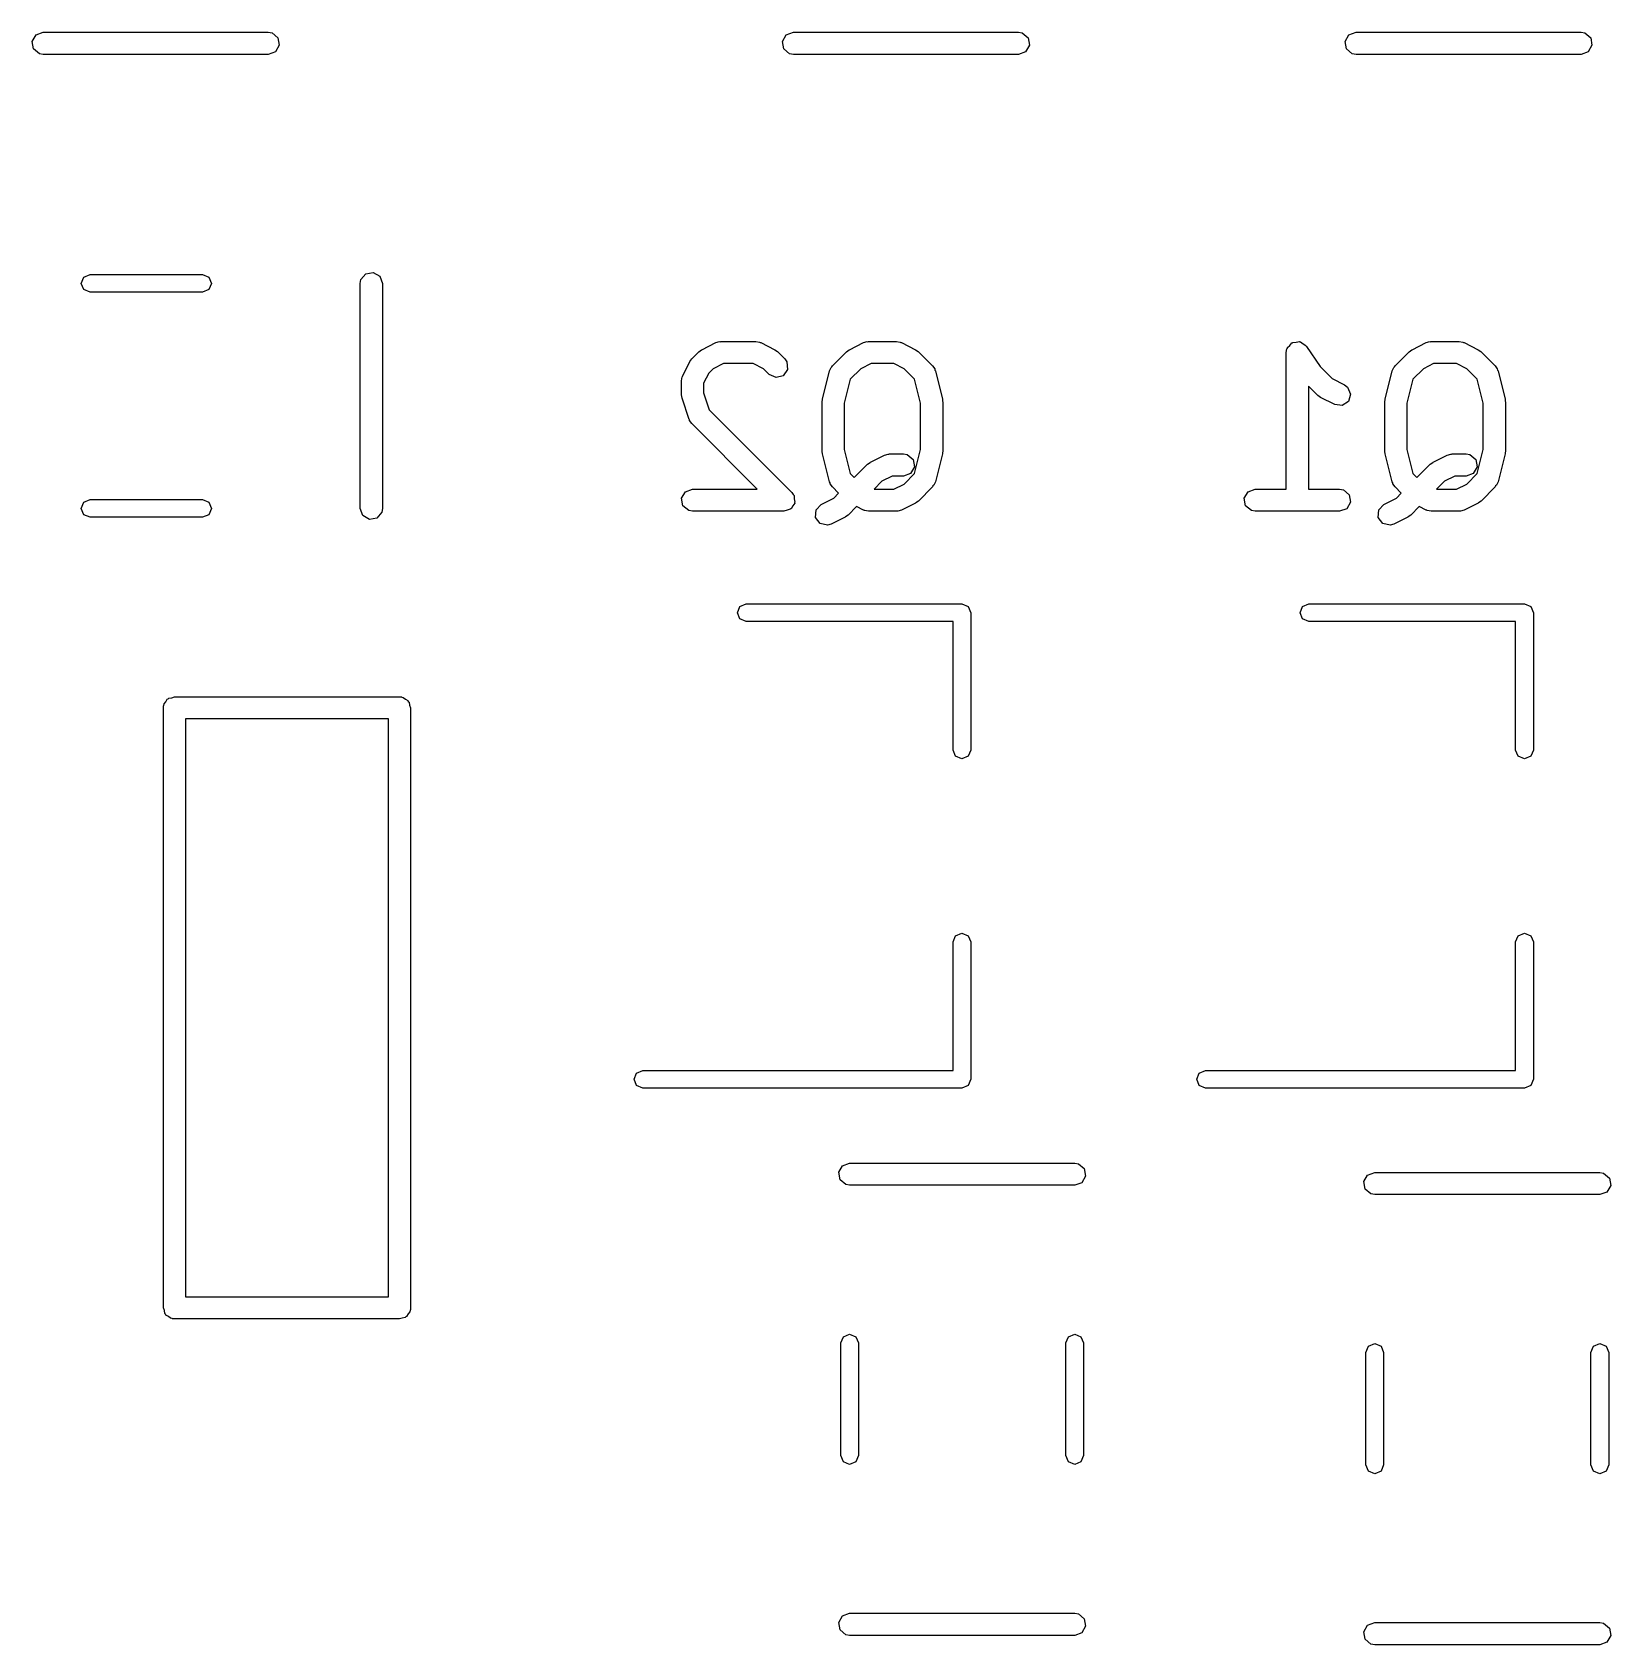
# Model space of a CAD drawing. Extents: x 0.19 to 2.01, y 0.04 to 1.49.
# Drawn here: x 1.5221 to 1.9429, y 0.297 to 0.727 of the extents above; entities that cross this region are included whole.
import ezdxf

# ---------------------------------------------------------------- set-up
doc = ezdxf.new("R2010")
doc.units = 0
doc.header["$MEASUREMENT"] = 0
doc.layers.add('BLACK', color=7, linetype='CONTINUOUS')

msp = doc.modelspace()

# ---------------------------------------------------------------- linework, layer by layer
at = {"layer": 'BLACK', "linetype": 'CONTINUOUS'}
for p, q in [((1.5231, 0.726262), (1.525, 0.726953)), ((1.525, 0.726953), (1.585, 0.726953)), ((1.585, 0.726953), (1.58601, 0.726775)), ((1.58601, 0.726775), (1.58756, 0.725476)), ((1.7231, 0.726262), (1.725, 0.726953)), ((1.725, 0.726953), (1.785, 0.726953)), ((1.785, 0.726953), (1.78601, 0.726775)), ((1.78601, 0.726775), (1.78756, 0.725476)), ((1.8731, 0.726262), (1.875, 0.726953)), ((1.875, 0.726953), (1.935, 0.726953)), ((1.935, 0.726953), (1.93601, 0.726775)), ((1.93601, 0.726775), (1.93756, 0.725476)), ((1.52209, 0.724513), (1.5231, 0.726262)), ((1.52244, 0.722524), (1.52209, 0.724513)), ((1.52399, 0.721225), (1.52244, 0.722524)), ((1.58791, 0.723487), (1.5869, 0.721738)), ((1.58756, 0.725476), (1.58791, 0.723487)), ((1.72209, 0.724513), (1.7231, 0.726262)), ((1.72244, 0.722524), (1.72209, 0.724513)), ((1.72399, 0.721225), (1.72244, 0.722524)), ((1.78791, 0.723487), (1.7869, 0.721738)), ((1.78756, 0.725476), (1.78791, 0.723487)), ((1.87209, 0.724513), (1.8731, 0.726262)), ((1.87244, 0.722524), (1.87209, 0.724513)), ((1.87399, 0.721225), (1.87244, 0.722524)), ((1.93791, 0.723487), (1.9369, 0.721738)), ((1.93756, 0.725476), (1.93791, 0.723487)), ((1.525, 0.721047), (1.52399, 0.721225)), ((1.585, 0.721047), (1.525, 0.721047)), ((1.5869, 0.721738), (1.585, 0.721047)), ((1.725, 0.721047), (1.72399, 0.721225)), ((1.785, 0.721047), (1.725, 0.721047)), ((1.7869, 0.721738), (1.785, 0.721047)), ((1.875, 0.721047), (1.87399, 0.721225)), ((1.935, 0.721047), (1.875, 0.721047)), ((1.9369, 0.721738), (1.935, 0.721047)), ((1.53583, 0.66167), (1.5375, 0.662362)), ((1.5375, 0.662362), (1.5675, 0.662362)), ((1.5675, 0.662362), (1.56917, 0.66167)), ((1.60973, 0.66101), (1.61102, 0.662557)), ((1.61102, 0.662557), (1.61301, 0.662908)), ((1.61301, 0.662908), (1.61476, 0.661898)), ((1.53514, 0.66), (1.53583, 0.66167)), ((1.53583, 0.65833), (1.53514, 0.66)), ((1.5375, 0.657638), (1.53583, 0.65833)), ((1.56917, 0.65833), (1.5675, 0.657638)), ((1.56917, 0.66167), (1.56986, 0.66)), ((1.56986, 0.66), (1.56917, 0.65833)), ((1.60955, 0.66), (1.60973, 0.66101)), ((1.60955, 0.6), (1.60955, 0.66)), ((1.61476, 0.661898), (1.61545, 0.66)), ((1.61545, 0.66), (1.61545, 0.6)), ((1.5675, 0.657638), (1.5375, 0.657638)), ((1.69792, 0.639898), (1.69979, 0.641773)), ((1.69979, 0.641773), (1.70051, 0.642279)), ((1.70051, 0.642279), (1.70056, 0.642326)), ((1.70056, 0.642326), (1.70431, 0.644201)), ((1.70431, 0.644201), (1.70529, 0.644493)), ((1.70529, 0.644493), (1.70546, 0.644452)), ((1.70546, 0.644452), (1.70563, 0.644513)), ((1.70563, 0.644513), (1.715, 0.644513)), ((1.715, 0.644513), (1.71601, 0.644334)), ((1.71601, 0.644334), (1.71615, 0.644221)), ((1.71615, 0.644221), (1.71632, 0.644201)), ((1.71632, 0.644201), (1.72007, 0.642326)), ((1.72007, 0.642326), (1.72078, 0.6418)), ((1.72078, 0.6418), (1.72084, 0.641773)), ((1.72084, 0.641773), (1.72271, 0.639898)), ((1.73541, 0.638023), (1.73916, 0.641773)), ((1.73916, 0.641773), (1.73988, 0.642279)), ((1.73988, 0.642279), (1.73993, 0.642326)), ((1.73993, 0.642326), (1.74368, 0.644201)), ((1.74368, 0.644201), (1.74466, 0.644493)), ((1.74466, 0.644493), (1.74483, 0.644452)), ((1.74483, 0.644452), (1.745, 0.644513)), ((1.745, 0.644513), (1.7525, 0.644513)), ((1.7525, 0.644513), (1.75351, 0.644334)), ((1.75351, 0.644334), (1.75364, 0.644221)), ((1.75364, 0.644221), (1.75382, 0.644201)), ((1.75382, 0.644201), (1.75757, 0.642326)), ((1.75757, 0.642326), (1.75828, 0.6418)), ((1.75828, 0.6418), (1.75833, 0.641773)), ((1.75833, 0.641773), (1.76208, 0.638023)), ((1.85642, 0.64156), (1.8566, 0.64257)), ((1.85642, 0.605142), (1.85642, 0.64156)), ((1.8566, 0.64257), (1.85671, 0.6427)), ((1.85671, 0.6427), (1.85673, 0.642869)), ((1.85673, 0.642869), (1.85735, 0.643461)), ((1.85735, 0.643461), (1.8579, 0.644117)), ((1.8579, 0.644117), (1.85807, 0.644146)), ((1.85807, 0.644146), (1.85819, 0.644264)), ((1.85819, 0.644264), (1.85905, 0.644319)), ((1.85905, 0.644319), (1.85989, 0.644468)), ((1.85989, 0.644468), (1.86004, 0.644383)), ((1.86004, 0.644383), (1.86021, 0.644394)), ((1.86021, 0.644394), (1.8609, 0.643886)), ((1.8609, 0.643886), (1.86164, 0.643458)), ((1.86164, 0.643458), (1.8617, 0.643298)), ((1.8617, 0.643298), (1.86183, 0.643198)), ((1.86183, 0.643198), (1.86542, 0.637817)), ((1.88541, 0.638023), (1.88916, 0.641773)), ((1.88916, 0.641773), (1.88988, 0.642279)), ((1.88988, 0.642279), (1.88993, 0.642326)), ((1.88993, 0.642326), (1.89368, 0.644201)), ((1.89368, 0.644201), (1.89466, 0.644493)), ((1.89466, 0.644493), (1.89483, 0.644452)), ((1.89483, 0.644452), (1.895, 0.644513)), ((1.895, 0.644513), (1.9025, 0.644513)), ((1.9025, 0.644513), (1.90351, 0.644334)), ((1.90351, 0.644334), (1.90364, 0.644221)), ((1.90364, 0.644221), (1.90382, 0.644201)), ((1.90382, 0.644201), (1.90757, 0.642326)), ((1.90757, 0.642326), (1.90828, 0.6418)), ((1.90828, 0.6418), (1.90833, 0.641773)), ((1.90833, 0.641773), (1.91208, 0.638023)), ((1.69549, 0.635381), (1.69736, 0.639131)), ((1.69736, 0.639131), (1.69789, 0.63984)), ((1.69789, 0.63984), (1.69792, 0.639898)), ((1.70363, 0.637258), (1.70243, 0.636061)), ((1.70633, 0.638607), (1.70363, 0.637258)), ((1.7143, 0.638607), (1.70633, 0.638607)), ((1.717, 0.637258), (1.7143, 0.638607)), ((1.71854, 0.635722), (1.717, 0.637258)), ((1.72348, 0.637046), (1.72232, 0.635391)), ((1.72271, 0.639898), (1.7233, 0.639058)), ((1.7233, 0.639058), (1.72348, 0.637046)), ((1.73276, 0.629153), (1.73463, 0.636652)), ((1.73463, 0.636652), (1.73505, 0.637588)), ((1.73505, 0.637588), (1.73529, 0.637759)), ((1.73529, 0.637759), (1.73541, 0.638023)), ((1.743, 0.637258), (1.74017, 0.634426)), ((1.7457, 0.638607), (1.743, 0.637258)), ((1.7518, 0.638607), (1.7457, 0.638607)), ((1.7545, 0.637258), (1.7518, 0.638607)), ((1.75733, 0.634426), (1.7545, 0.637258)), ((1.76208, 0.638023), (1.76267, 0.637183)), ((1.76267, 0.637183), (1.7627, 0.636893)), ((1.7627, 0.636893), (1.76286, 0.636652)), ((1.76286, 0.636652), (1.76474, 0.629153)), ((1.86542, 0.637817), (1.86863, 0.634613)), ((1.88276, 0.629153), (1.88463, 0.636652)), ((1.88463, 0.636652), (1.88505, 0.637588)), ((1.88505, 0.637588), (1.88529, 0.637759)), ((1.88529, 0.637759), (1.88541, 0.638023)), ((1.893, 0.637258), (1.89017, 0.634426)), ((1.8957, 0.638607), (1.893, 0.637258)), ((1.9018, 0.638607), (1.8957, 0.638607)), ((1.9045, 0.637258), (1.9018, 0.638607)), ((1.90733, 0.634426), (1.9045, 0.637258)), ((1.91208, 0.638023), (1.91267, 0.637183)), ((1.91267, 0.637183), (1.9127, 0.636893)), ((1.9127, 0.636893), (1.91286, 0.636652)), ((1.91286, 0.636652), (1.91474, 0.629153)), ((1.69518, 0.634061), (1.69535, 0.635071)), ((1.69518, 0.630311), (1.69518, 0.634061)), ((1.69535, 0.635071), (1.69547, 0.635206)), ((1.69547, 0.635206), (1.69549, 0.635381)), ((1.70243, 0.636061), (1.70108, 0.633364)), ((1.70108, 0.633364), (1.70108, 0.63079)), ((1.72037, 0.634869), (1.71854, 0.635722)), ((1.72232, 0.635391), (1.72037, 0.634869)), ((1.74017, 0.634426), (1.73858, 0.628073)), ((1.75892, 0.628073), (1.75733, 0.634426)), ((1.86479, 0.630098), (1.86233, 0.632556)), ((1.86233, 0.632556), (1.86233, 0.605142)), ((1.86863, 0.634613), (1.87195, 0.632952)), ((1.87195, 0.632952), (1.87277, 0.632341)), ((1.87277, 0.632341), (1.87357, 0.630488)), ((1.89017, 0.634426), (1.88858, 0.628073)), ((1.90892, 0.628073), (1.90733, 0.634426)), ((1.6952, 0.630251), (1.69518, 0.630311)), ((1.69533, 0.629377), (1.6952, 0.630251)), ((1.6972, 0.623753), (1.69533, 0.629377)), ((1.70108, 0.63079), (1.70258, 0.626282)), ((1.73267, 0.628436), (1.73277, 0.629017)), ((1.73267, 0.615313), (1.73267, 0.628436)), ((1.73277, 0.629017), (1.73276, 0.629153)), ((1.73858, 0.628073), (1.73858, 0.615677)), ((1.75892, 0.615677), (1.75892, 0.628073)), ((1.76474, 0.629153), (1.76478, 0.628565)), ((1.76478, 0.628565), (1.76482, 0.628436)), ((1.76482, 0.628436), (1.76482, 0.615313)), ((1.86485, 0.630071), (1.86479, 0.630098)), ((1.86556, 0.629545), (1.86485, 0.630071)), ((1.86931, 0.62767), (1.86556, 0.629545)), ((1.87131, 0.627439), (1.86931, 0.62767)), ((1.873, 0.628552), (1.87131, 0.627439)), ((1.87357, 0.630488), (1.873, 0.628552)), ((1.88267, 0.628436), (1.88277, 0.629017)), ((1.88267, 0.615313), (1.88267, 0.628436)), ((1.88277, 0.629017), (1.88276, 0.629153)), ((1.88858, 0.628073), (1.88858, 0.615677)), ((1.90892, 0.615677), (1.90892, 0.628073)), ((1.91474, 0.629153), (1.91478, 0.628565)), ((1.91478, 0.628565), (1.91482, 0.628436)), ((1.91482, 0.628436), (1.91482, 0.615313)), ((1.69731, 0.623615), (1.6972, 0.623753)), ((1.69733, 0.623439), (1.69731, 0.623615)), ((1.69792, 0.622599), (1.69733, 0.623439)), ((1.70258, 0.626282), (1.72459, 0.604278)), ((1.71537, 0.605142), (1.69792, 0.622599)), ((1.73272, 0.615185), (1.73267, 0.615313)), ((1.73276, 0.614597), (1.73272, 0.615185)), ((1.73858, 0.615677), (1.74017, 0.609324)), ((1.75733, 0.609324), (1.75892, 0.615677)), ((1.76482, 0.615313), (1.76472, 0.614733)), ((1.88272, 0.615185), (1.88267, 0.615313)), ((1.88276, 0.614597), (1.88272, 0.615185)), ((1.88858, 0.615677), (1.89017, 0.609324)), ((1.90733, 0.609324), (1.90892, 0.615677)), ((1.91482, 0.615313), (1.91472, 0.614733)), ((1.73463, 0.607098), (1.73276, 0.614597)), ((1.74125, 0.60824), (1.74478, 0.611777)), ((1.74478, 0.611777), (1.74551, 0.612283)), ((1.74551, 0.612283), (1.74555, 0.61233)), ((1.74555, 0.61233), (1.7493, 0.614205)), ((1.7493, 0.614205), (1.75028, 0.614497)), ((1.75028, 0.614497), (1.75046, 0.614456)), ((1.75046, 0.614456), (1.75062, 0.614516)), ((1.75062, 0.614516), (1.75437, 0.614516)), ((1.75437, 0.614516), (1.75538, 0.614338)), ((1.75538, 0.614338), (1.75693, 0.61304)), ((1.75728, 0.611051), (1.75627, 0.609302)), ((1.75693, 0.61304), (1.75728, 0.611051)), ((1.76474, 0.614597), (1.76286, 0.607098)), ((1.76472, 0.614733), (1.76474, 0.614597)), ((1.88463, 0.607098), (1.88276, 0.614597)), ((1.89125, 0.60824), (1.89478, 0.611777)), ((1.89478, 0.611777), (1.89551, 0.612283)), ((1.89551, 0.612283), (1.89555, 0.61233)), ((1.89555, 0.61233), (1.8993, 0.614205)), ((1.8993, 0.614205), (1.90028, 0.614497)), ((1.90028, 0.614497), (1.90046, 0.614456)), ((1.90046, 0.614456), (1.90062, 0.614516)), ((1.90062, 0.614516), (1.90437, 0.614516)), ((1.90437, 0.614516), (1.90538, 0.614338)), ((1.90538, 0.614338), (1.90693, 0.61304)), ((1.90728, 0.611051), (1.90627, 0.609302)), ((1.90693, 0.61304), (1.90728, 0.611051)), ((1.91474, 0.614597), (1.91286, 0.607098)), ((1.91472, 0.614733), (1.91474, 0.614597)), ((1.7348, 0.606856), (1.73463, 0.607098)), ((1.73482, 0.606566), (1.7348, 0.606856)), ((1.73541, 0.605726), (1.73482, 0.606566)), ((1.74017, 0.609324), (1.74125, 0.60824)), ((1.74862, 0.607262), (1.7465, 0.605142)), ((1.75132, 0.608611), (1.74862, 0.607262)), ((1.75437, 0.608611), (1.75132, 0.608611)), ((1.7518, 0.605142), (1.7545, 0.606491)), ((1.75627, 0.609302), (1.75437, 0.608611)), ((1.7545, 0.606491), (1.75733, 0.609324)), ((1.76286, 0.607098), (1.76244, 0.606161)), ((1.8848, 0.606856), (1.88463, 0.607098)), ((1.88482, 0.606566), (1.8848, 0.606856)), ((1.88541, 0.605726), (1.88482, 0.606566)), ((1.89017, 0.609324), (1.89125, 0.60824)), ((1.89862, 0.607262), (1.8965, 0.605142)), ((1.90132, 0.608611), (1.89862, 0.607262)), ((1.90437, 0.608611), (1.90132, 0.608611)), ((1.9018, 0.605142), (1.9045, 0.606491)), ((1.90627, 0.609302), (1.90437, 0.608611)), ((1.9045, 0.606491), (1.90733, 0.609324)), ((1.91286, 0.607098), (1.91244, 0.606161)), ((1.53583, 0.60167), (1.5375, 0.602362)), ((1.5375, 0.602362), (1.5675, 0.602362)), ((1.5675, 0.602362), (1.56917, 0.60167)), ((1.69522, 0.602702), (1.69623, 0.604452)), ((1.69557, 0.600713), (1.69522, 0.602702)), ((1.69623, 0.604452), (1.69813, 0.605142)), ((1.69813, 0.605142), (1.71537, 0.605142)), ((1.72459, 0.604278), (1.72496, 0.60375)), ((1.72496, 0.60375), (1.72506, 0.603666)), ((1.72506, 0.603666), (1.72507, 0.603588)), ((1.72507, 0.603588), (1.72518, 0.603438)), ((1.72518, 0.603438), (1.72525, 0.602552)), ((1.72525, 0.602552), (1.72541, 0.601677)), ((1.73243, 0.601081), (1.73575, 0.602742)), ((1.73707, 0.604064), (1.73541, 0.605726)), ((1.73575, 0.602742), (1.73707, 0.604064)), ((1.7465, 0.605142), (1.7518, 0.605142)), ((1.75833, 0.601977), (1.75761, 0.60147)), ((1.76208, 0.605726), (1.75833, 0.601977)), ((1.76221, 0.60599), (1.76208, 0.605726)), ((1.76244, 0.606161), (1.76221, 0.60599)), ((1.84522, 0.602702), (1.84623, 0.604452)), ((1.84557, 0.600713), (1.84522, 0.602702)), ((1.84623, 0.604452), (1.84813, 0.605142)), ((1.84813, 0.605142), (1.85642, 0.605142)), ((1.86233, 0.605142), (1.87063, 0.605142)), ((1.87063, 0.605142), (1.87164, 0.604964)), ((1.87164, 0.604964), (1.87318, 0.603666)), ((1.87318, 0.603666), (1.87353, 0.601677)), ((1.88243, 0.601081), (1.88575, 0.602742)), ((1.88707, 0.604064), (1.88541, 0.605726)), ((1.88575, 0.602742), (1.88707, 0.604064)), ((1.8965, 0.605142), (1.9018, 0.605142)), ((1.90833, 0.601977), (1.90761, 0.60147)), ((1.91208, 0.605726), (1.90833, 0.601977)), ((1.91221, 0.60599), (1.91208, 0.605726)), ((1.91244, 0.606161), (1.91221, 0.60599)), ((1.53514, 0.6), (1.53583, 0.60167)), ((1.53583, 0.59833), (1.53514, 0.6)), ((1.5375, 0.597638), (1.53583, 0.59833)), ((1.5675, 0.597638), (1.5375, 0.597638)), ((1.56917, 0.59833), (1.5675, 0.597638)), ((1.56917, 0.60167), (1.56986, 0.6)), ((1.56986, 0.6), (1.56917, 0.59833)), ((1.61024, 0.598102), (1.60955, 0.6)), ((1.61199, 0.597092), (1.61024, 0.598102)), ((1.61527, 0.59899), (1.61398, 0.597443)), ((1.61545, 0.6), (1.61527, 0.59899)), ((1.69712, 0.599415), (1.69557, 0.600713)), ((1.69813, 0.599237), (1.69712, 0.599415)), ((1.7225, 0.599237), (1.69813, 0.599237)), ((1.72334, 0.599541), (1.7225, 0.599237)), ((1.72419, 0.599771), (1.72334, 0.599541)), ((1.72427, 0.599882), (1.72419, 0.599771)), ((1.7244, 0.599928), (1.72427, 0.599882)), ((1.72484, 0.600698), (1.7244, 0.599928)), ((1.72535, 0.601426), (1.72484, 0.600698)), ((1.72541, 0.601677), (1.72534, 0.60156)), ((1.72534, 0.60156), (1.72535, 0.601426)), ((1.73092, 0.597598), (1.73104, 0.599614)), ((1.73212, 0.595976), (1.73092, 0.597598)), ((1.73104, 0.599614), (1.73243, 0.601081)), ((1.73882, 0.597674), (1.73507, 0.595799)), ((1.73886, 0.597721), (1.73882, 0.597674)), ((1.73959, 0.598227), (1.73886, 0.597721)), ((1.74183, 0.600472), (1.73959, 0.598227)), ((1.74368, 0.599549), (1.74183, 0.600472)), ((1.74385, 0.599529), (1.74368, 0.599549)), ((1.74399, 0.599415), (1.74385, 0.599529)), ((1.745, 0.599237), (1.74399, 0.599415)), ((1.7525, 0.599237), (1.745, 0.599237)), ((1.75266, 0.599297), (1.7525, 0.599237)), ((1.75283, 0.599256), (1.75266, 0.599297)), ((1.75382, 0.599549), (1.75283, 0.599256)), ((1.75757, 0.601423), (1.75382, 0.599549)), ((1.75761, 0.60147), (1.75757, 0.601423)), ((1.84712, 0.599415), (1.84557, 0.600713)), ((1.84813, 0.599237), (1.84712, 0.599415)), ((1.87063, 0.599237), (1.84813, 0.599237)), ((1.87252, 0.599928), (1.87063, 0.599237)), ((1.87353, 0.601677), (1.87252, 0.599928)), ((1.88092, 0.597598), (1.88104, 0.599614)), ((1.88212, 0.595976), (1.88092, 0.597598)), ((1.88104, 0.599614), (1.88243, 0.601081)), ((1.88882, 0.597674), (1.88507, 0.595799)), ((1.88886, 0.597721), (1.88882, 0.597674)), ((1.88959, 0.598227), (1.88886, 0.597721)), ((1.89183, 0.600472), (1.88959, 0.598227)), ((1.89368, 0.599549), (1.89183, 0.600472)), ((1.89385, 0.599529), (1.89368, 0.599549)), ((1.89399, 0.599415), (1.89385, 0.599529)), ((1.895, 0.599237), (1.89399, 0.599415)), ((1.9025, 0.599237), (1.895, 0.599237)), ((1.90266, 0.599297), (1.9025, 0.599237)), ((1.90283, 0.599256), (1.90266, 0.599297)), ((1.90382, 0.599549), (1.90283, 0.599256)), ((1.90757, 0.601423), (1.90382, 0.599549)), ((1.90761, 0.60147), (1.90757, 0.601423)), ((1.61398, 0.597443), (1.61199, 0.597092)), ((1.73409, 0.595507), (1.73212, 0.595976)), ((1.73507, 0.595799), (1.73409, 0.595507)), ((1.88409, 0.595507), (1.88212, 0.595976)), ((1.88507, 0.595799), (1.88409, 0.595507)), ((1.71008, 0.572205), (1.71077, 0.573875)), ((1.71077, 0.570534), (1.71008, 0.572205)), ((1.71077, 0.573875), (1.71244, 0.574567)), ((1.71244, 0.574567), (1.76992, 0.574567)), ((1.76992, 0.574567), (1.77159, 0.573875)), ((1.77159, 0.573875), (1.77228, 0.572205)), ((1.77228, 0.572205), (1.77228, 0.535591)), ((1.86008, 0.572205), (1.86077, 0.573875)), ((1.86077, 0.570534), (1.86008, 0.572205)), ((1.86077, 0.573875), (1.86244, 0.574567)), ((1.86244, 0.574567), (1.91992, 0.574567)), ((1.91992, 0.574567), (1.92159, 0.573875)), ((1.92159, 0.573875), (1.92228, 0.572205)), ((1.92228, 0.572205), (1.92228, 0.535591)), ((1.71244, 0.569843), (1.71077, 0.570534)), ((1.76756, 0.569843), (1.71244, 0.569843)), ((1.76756, 0.535591), (1.76756, 0.569843)), ((1.86244, 0.569843), (1.86077, 0.570534)), ((1.91756, 0.569843), (1.86244, 0.569843)), ((1.91756, 0.535591), (1.91756, 0.569843)), ((1.55705, 0.54685), (1.55711, 0.547234)), ((1.55705, 0.38685), (1.55705, 0.54685)), ((1.55709, 0.547363), (1.55716, 0.547477)), ((1.55711, 0.547234), (1.55709, 0.547363)), ((1.55716, 0.547477), (1.55723, 0.54786)), ((1.55723, 0.54786), (1.55772, 0.548448)), ((1.55772, 0.548448), (1.5581, 0.549112)), ((1.5581, 0.549112), (1.55835, 0.549203)), ((1.55835, 0.549203), (1.55852, 0.549408)), ((1.55852, 0.549408), (1.55928, 0.549541)), ((1.55928, 0.549541), (1.56, 0.549803)), ((1.56, 0.549803), (1.62, 0.549803)), ((1.62, 0.549803), (1.62038, 0.549736)), ((1.62038, 0.549736), (1.62051, 0.549758)), ((1.62051, 0.549758), (1.62063, 0.549693)), ((1.62063, 0.549693), (1.62101, 0.549625)), ((1.62101, 0.549625), (1.6216, 0.549132)), ((1.6216, 0.549132), (1.62226, 0.548748)), ((1.62226, 0.548748), (1.62235, 0.548498)), ((1.62235, 0.548498), (1.62256, 0.548327)), ((1.62256, 0.548327), (1.62269, 0.547571)), ((1.62269, 0.547571), (1.62295, 0.54685)), ((1.62295, 0.54685), (1.62295, 0.38685)), ((1.56295, 0.543898), (1.56295, 0.389803)), ((1.61705, 0.543898), (1.56295, 0.543898)), ((1.61705, 0.389803), (1.61705, 0.543898)), ((1.76825, 0.53392), (1.76756, 0.535591)), ((1.76992, 0.533228), (1.76825, 0.53392)), ((1.77159, 0.53392), (1.76992, 0.533228)), ((1.77228, 0.535591), (1.77159, 0.53392)), ((1.91825, 0.53392), (1.91756, 0.535591)), ((1.91992, 0.533228), (1.91825, 0.53392)), ((1.92159, 0.53392), (1.91992, 0.533228)), ((1.92228, 0.535591), (1.92159, 0.53392)), ((1.76756, 0.484409), (1.76825, 0.48608)), ((1.76825, 0.48608), (1.76992, 0.486772)), ((1.76992, 0.486772), (1.77159, 0.48608)), ((1.77159, 0.48608), (1.77228, 0.484409)), ((1.91756, 0.484409), (1.91825, 0.48608)), ((1.91825, 0.48608), (1.91992, 0.486772)), ((1.91992, 0.486772), (1.92159, 0.48608)), ((1.92159, 0.48608), (1.92228, 0.484409)), ((1.76756, 0.450157), (1.76756, 0.484409)), ((1.77228, 0.484409), (1.77228, 0.447795)), ((1.91756, 0.450157), (1.91756, 0.484409)), ((1.92228, 0.484409), (1.92228, 0.447795)), ((1.68252, 0.447795), (1.68321, 0.449466)), ((1.68321, 0.446125), (1.68252, 0.447795)), ((1.68321, 0.449466), (1.68488, 0.450157)), ((1.68488, 0.450157), (1.76756, 0.450157)), ((1.77228, 0.447795), (1.77159, 0.446125)), ((1.83252, 0.447795), (1.83321, 0.449466)), ((1.83321, 0.446125), (1.83252, 0.447795)), ((1.83321, 0.449466), (1.83488, 0.450157)), ((1.83488, 0.450157), (1.91756, 0.450157)), ((1.92228, 0.447795), (1.92159, 0.446125)), ((1.68488, 0.445433), (1.68321, 0.446125)), ((1.76992, 0.445433), (1.68488, 0.445433)), ((1.77159, 0.446125), (1.76992, 0.445433)), ((1.83488, 0.445433), (1.83321, 0.446125)), ((1.91992, 0.445433), (1.83488, 0.445433)), ((1.92159, 0.446125), (1.91992, 0.445433)), ((1.73709, 0.423013), (1.7381, 0.424762)), ((1.73744, 0.421024), (1.73709, 0.423013)), ((1.7381, 0.424762), (1.74, 0.425453)), ((1.74, 0.425453), (1.8, 0.425453)), ((1.8, 0.425453), (1.80101, 0.425275)), ((1.80101, 0.425275), (1.80256, 0.423976)), ((1.80291, 0.421987), (1.8019, 0.420238)), ((1.80256, 0.423976), (1.80291, 0.421987)), ((1.87709, 0.420513), (1.8781, 0.422262)), ((1.8781, 0.422262), (1.88, 0.422953)), ((1.88, 0.422953), (1.94, 0.422953)), ((1.94, 0.422953), (1.94101, 0.422775)), ((1.94101, 0.422775), (1.94256, 0.421476)), ((1.94256, 0.421476), (1.94291, 0.419487)), ((1.73899, 0.419725), (1.73744, 0.421024)), ((1.74, 0.419547), (1.73899, 0.419725)), ((1.8, 0.419547), (1.74, 0.419547)), ((1.8019, 0.420238), (1.8, 0.419547)), ((1.87744, 0.418524), (1.87709, 0.420513)), ((1.87899, 0.417225), (1.87744, 0.418524)), ((1.88, 0.417047), (1.87899, 0.417225)), ((1.94, 0.417047), (1.88, 0.417047)), ((1.9419, 0.417738), (1.94, 0.417047)), ((1.94291, 0.419487), (1.9419, 0.417738)), ((1.56295, 0.389803), (1.61705, 0.389803)), ((1.55731, 0.38613), (1.55705, 0.38685)), ((1.55744, 0.385374), (1.55731, 0.38613)), ((1.55765, 0.385203), (1.55744, 0.385374)), ((1.55774, 0.384952), (1.55765, 0.385203)), ((1.5584, 0.384569), (1.55774, 0.384952)), ((1.55899, 0.384076), (1.5584, 0.384569)), ((1.55937, 0.384008), (1.55899, 0.384076)), ((1.55949, 0.383942), (1.55937, 0.384008)), ((1.55962, 0.383965), (1.55949, 0.383942)), ((1.56, 0.383898), (1.55962, 0.383965)), ((1.62, 0.383898), (1.56, 0.383898)), ((1.62072, 0.38416), (1.62, 0.383898)), ((1.62148, 0.384293), (1.62072, 0.38416)), ((1.62165, 0.384497), (1.62148, 0.384293)), ((1.6219, 0.384588), (1.62165, 0.384497)), ((1.62228, 0.385253), (1.6219, 0.384588)), ((1.62277, 0.38584), (1.62228, 0.385253)), ((1.62284, 0.386224), (1.62277, 0.38584)), ((1.62291, 0.386338), (1.62284, 0.386224)), ((1.62295, 0.38685), (1.62289, 0.386467)), ((1.62289, 0.386467), (1.62291, 0.386338)), ((1.73764, 0.3775), (1.73833, 0.37917)), ((1.73833, 0.37917), (1.74, 0.379862)), ((1.74, 0.379862), (1.74167, 0.37917)), ((1.74167, 0.37917), (1.74236, 0.3775)), ((1.79764, 0.3775), (1.79833, 0.37917)), ((1.79833, 0.37917), (1.8, 0.379862)), ((1.8, 0.379862), (1.80167, 0.37917)), ((1.80167, 0.37917), (1.80236, 0.3775)), ((1.73764, 0.3475), (1.73764, 0.3775)), ((1.74236, 0.3775), (1.74236, 0.3475)), ((1.79764, 0.3475), (1.79764, 0.3775)), ((1.80236, 0.3775), (1.80236, 0.3475)), ((1.87764, 0.375), (1.87833, 0.37667)), ((1.87764, 0.345), (1.87764, 0.375)), ((1.87833, 0.37667), (1.88, 0.377362)), ((1.88, 0.377362), (1.88167, 0.37667)), ((1.88167, 0.37667), (1.88236, 0.375)), ((1.88236, 0.375), (1.88236, 0.345)), ((1.93764, 0.375), (1.93833, 0.37667)), ((1.93764, 0.345), (1.93764, 0.375)), ((1.93833, 0.37667), (1.94, 0.377362)), ((1.94, 0.377362), (1.94167, 0.37667)), ((1.94167, 0.37667), (1.94236, 0.375)), ((1.94236, 0.375), (1.94236, 0.345)), ((1.73833, 0.34583), (1.73764, 0.3475)), ((1.74, 0.345138), (1.73833, 0.34583)), ((1.74167, 0.34583), (1.74, 0.345138)), ((1.74236, 0.3475), (1.74167, 0.34583)), ((1.79833, 0.34583), (1.79764, 0.3475)), ((1.8, 0.345138), (1.79833, 0.34583)), ((1.80167, 0.34583), (1.8, 0.345138)), ((1.80236, 0.3475), (1.80167, 0.34583)), ((1.87833, 0.34333), (1.87764, 0.345)), ((1.88236, 0.345), (1.88167, 0.34333)), ((1.93833, 0.34333), (1.93764, 0.345)), ((1.94236, 0.345), (1.94167, 0.34333)), ((1.88, 0.342638), (1.87833, 0.34333)), ((1.88167, 0.34333), (1.88, 0.342638)), ((1.94, 0.342638), (1.93833, 0.34333)), ((1.94167, 0.34333), (1.94, 0.342638)), ((1.7381, 0.304762), (1.74, 0.305453)), ((1.74, 0.305453), (1.8, 0.305453)), ((1.8, 0.305453), (1.80101, 0.305275)), ((1.80101, 0.305275), (1.80256, 0.303976)), ((1.73709, 0.303013), (1.7381, 0.304762)), ((1.73744, 0.301024), (1.73709, 0.303013)), ((1.73899, 0.299725), (1.73744, 0.301024)), ((1.80291, 0.301987), (1.8019, 0.300238)), ((1.80256, 0.303976), (1.80291, 0.301987)), ((1.87709, 0.300513), (1.8781, 0.302262)), ((1.8781, 0.302262), (1.88, 0.302953)), ((1.88, 0.302953), (1.94, 0.302953)), ((1.94, 0.302953), (1.94101, 0.302775)), ((1.94101, 0.302775), (1.94256, 0.301476)), ((1.94256, 0.301476), (1.94291, 0.299487)), ((1.74, 0.299547), (1.73899, 0.299725)), ((1.8, 0.299547), (1.74, 0.299547)), ((1.8019, 0.300238), (1.8, 0.299547)), ((1.87744, 0.298524), (1.87709, 0.300513)), ((1.87899, 0.297225), (1.87744, 0.298524)), ((1.88, 0.297047), (1.87899, 0.297225)), ((1.94, 0.297047), (1.88, 0.297047)), ((1.9419, 0.297738), (1.94, 0.297047)), ((1.94291, 0.299487), (1.9419, 0.297738))]:
    msp.add_line(p, q, dxfattribs=at)

doc.saveas('drawing.dxf')
